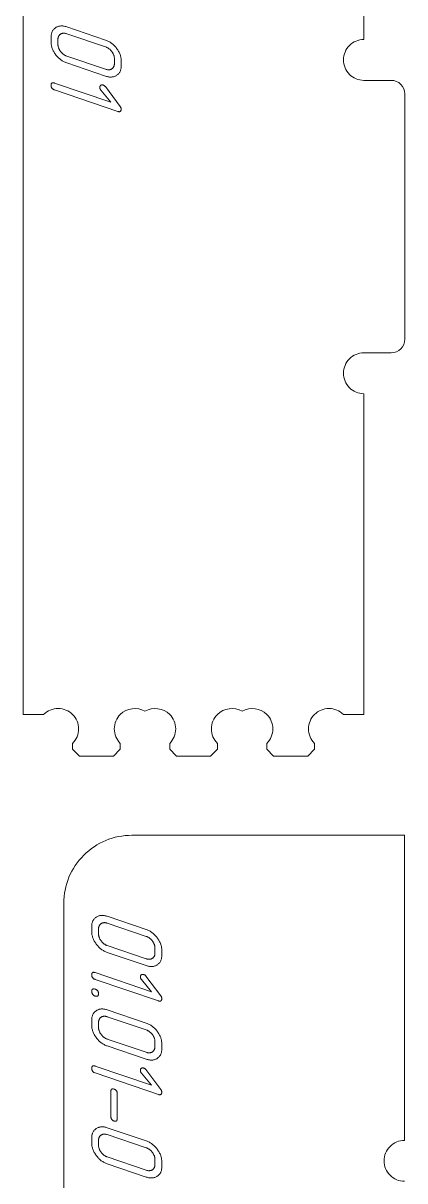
# Model space of a CAD drawing. Header units: millimetres. Extents: x 10 to 1464, y -737 to -10.
# Drawn here: x 1345.2 to 1401.2, y -553.7 to -383.8 of the extents above; entities that cross this region are included whole.
import ezdxf

# ---------------------------------------------------------------- set-up
doc = ezdxf.new("R2010")
doc.units = ezdxf.units.MM
doc.layers.add('Cut', color=7, linetype='Continuous', lineweight=0)
doc.layers.add('Mark', color=7, linetype='Continuous', lineweight=0)

msp = doc.modelspace()

# ---------------------------------------------------------------- linework, layer by layer
at = {"layer": 'Cut'}
for points in [[(1345.175558, -351.366386), (1345.175558, -485.266118), (1348.182903, -485.266118, -0.4142135624), (1352.425544, -485.266118, -0.4142135624), (1352.425544, -489.508759), (1352.425544, -490.366108), (1353.425542, -491.366106), (1358.425532, -491.366106), (1359.42553, -490.366108), (1359.42553, -489.508759, -0.1989123674), (1358.54685, -487.387438, -0.1989123674), (1359.42553, -485.266118, -0.3398485373), (1363.050522, -484.791486, -0.3398485373), (1366.675515, -485.266118, -0.4142135624), (1366.675515, -489.508759), (1366.675515, -490.366108), (1367.675513, -491.366106), (1372.675503, -491.366106), (1373.675501, -490.366108), (1373.675501, -489.508759, -0.1989123674), (1372.796821, -487.387438, -0.1989123674), (1373.675501, -485.266118, -0.339848591), (1377.300494, -484.791486, -0.339848591), (1380.925487, -485.266118, -0.4142135624), (1380.925487, -489.508759), (1380.925487, -490.366108), (1381.925485, -491.366106), (1386.925475, -491.366106), (1387.925473, -490.366108), (1387.925473, -489.508759, -0.1989123674), (1387.046793, -487.387438, -0.1989123674), (1387.925473, -485.266118, -0.4142135624), (1392.168114, -485.266118), (1395.175458, -485.266118), (1395.175458, -438.166225, -0.4142135624), (1392.175458, -435.166225, -0.4142135624), (1395.175458, -432.166225), (1399.17545, -432.166225, 0.4142135624), (1401.175446, -430.166229), (1401.175446, -394.166301, 0.4142135624), (1399.17545, -392.166305), (1395.175458, -392.166305, -0.4142135624), (1392.175458, -389.166305, -0.4142135624), (1395.175458, -386.166305), (1395.175458, -341.366406)], [(1401.132855, -553.799942, -0.4142135624), (1398.132855, -550.799942, -0.4142135624), (1401.132855, -547.799942), (1401.132855, -503.000044), (1361.132935, -503.000044, 0.4142135624), (1351.132955, -513.000024), (1351.132955, -646.899756)]]:
    msp.add_lwpolyline(points, format="xyb", dxfattribs=at)
at = {"layer": 'Mark'}
for points in [[(1359.561244, -390.025545), (1359.561244, -389.311261), (1359.558627, -389.193203), (1359.550777, -389.075524), (1359.537694, -388.958223), (1359.519377, -388.841302), (1359.495828, -388.724759), (1359.467044, -388.608595), (1359.433028, -388.49281), (1359.393778, -388.377404), (1359.349295, -388.262377), (1359.299578, -388.147728), (1359.244628, -388.033459), (1359.184445, -387.919568), (1359.119029, -387.806056), (1359.048379, -387.692923), (1358.972496, -387.580169), (1358.891379, -387.467794), (1358.806568, -387.357857), (1358.719599, -387.252421), (1358.630473, -387.151484), (1358.53919, -387.055047), (1358.445749, -386.963109), (1358.350152, -386.875671), (1358.252397, -386.792732), (1358.152486, -386.714293), (1358.050417, -386.640354), (1357.946191, -386.570914), (1357.839808, -386.505974), (1357.731267, -386.445533), (1357.62057, -386.389592), (1357.507715, -386.338151), (1357.392703, -386.291209), (1357.275534, -386.248767), (1351.56126, -384.306807), (1351.443825, -384.269514), (1351.328574, -384.238187), (1351.215505, -384.212826), (1351.10462, -384.193431), (1350.995919, -384.180003), (1350.8894, -384.172541), (1350.785065, -384.171045), (1350.682914, -384.175515), (1350.582945, -384.185951), (1350.48516, -384.202354), (1350.389558, -384.224723), (1350.29614, -384.253057), (1350.204905, -384.287358), (1350.115853, -384.327626), (1350.028984, -384.373859), (1349.944299, -384.426059), (1349.863318, -384.483221), (1349.787561, -384.544342), (1349.717029, -384.609422), (1349.651721, -384.678461), (1349.591639, -384.751459), (1349.53678, -384.828416), (1349.487147, -384.909332), (1349.442737, -384.994208), (1349.403553, -385.083042), (1349.369593, -385.175835), (1349.340858, -385.272587), (1349.317347, -385.373298), (1349.299061, -385.477968), (1349.285999, -385.586597), (1349.278163, -385.699185), (1349.27555, -385.815732), (1349.27555, -386.530016), (1349.278157, -386.649522), (1349.285976, -386.768558), (1349.299008, -386.887124), (1349.317253, -387.005221), (1349.340711, -387.122849), (1349.369381, -387.240006), (1349.403265, -387.356695), (1349.442361, -387.472914), (1349.48667, -387.588663), (1349.536192, -387.703942), (1349.590926, -387.818753), (1349.650874, -387.933093), (1349.716034, -388.046964), (1349.786407, -388.160366), (1349.861993, -388.273298), (1349.942792, -388.38576), (1350.027307, -388.495744), (1350.11404, -388.601238), (1350.202992, -388.702243), (1350.294162, -388.798758), (1350.387551, -388.890785), (1350.483159, -388.978323), (1350.580985, -389.061371), (1350.68103, -389.13993), (1350.783294, -389.214), (1350.887776, -389.283581), (1350.994477, -389.348673), (1351.103396, -389.409276), (1351.214534, -389.46539), (1351.327891, -389.517014), (1351.443466, -389.56415), (1351.56126, -389.606796), (1357.275534, -391.548756), (1357.393062, -391.586076), (1357.508398, -391.617399), (1357.621541, -391.642725), (1357.732491, -391.662055), (1357.841249, -391.675387), (1357.947815, -391.682724), (1358.052188, -391.684063), (1358.154369, -391.679406), (1358.254357, -391.668752), (1358.352153, -391.652101), (1358.447756, -391.629454), (1358.541167, -391.60081), (1358.632386, -391.56617), (1358.721412, -391.525532), (1358.808245, -391.478898), (1358.892886, -391.426268), (1358.97382, -391.368644), (1359.049532, -391.307031), (1359.120023, -391.241428), (1359.185293, -391.171835), (1359.24534, -391.098254), (1359.300167, -391.020682), (1359.349771, -390.939121), (1359.394154, -390.853571), (1359.433316, -390.764031), (1359.467256, -390.670501), (1359.495975, -390.572983), (1359.519472, -390.471474), (1359.537747, -390.365976), (1359.550801, -390.256489), (1359.558633, -390.143012)], [(1358.561246, -389.685702), (1358.561246, -388.971418), (1358.559765, -388.906414), (1358.555323, -388.841507), (1358.547919, -388.776699), (1358.537554, -388.711988), (1358.524227, -388.647374), (1358.507939, -388.582858), (1358.488689, -388.51844), (1358.466478, -388.45412), (1358.441305, -388.389897), (1358.413171, -388.325772), (1358.382075, -388.261744), (1358.348017, -388.197814), (1358.310999, -388.133982), (1358.271018, -388.070248), (1358.228076, -388.006611), (1358.182173, -387.943072), (1358.134209, -387.880865), (1358.085084, -387.821227), (1358.0348, -387.764156), (1357.983356, -387.709653), (1357.930751, -387.657718), (1357.876986, -387.60835), (1357.822061, -387.561551), (1357.765977, -387.517319), (1357.708732, -387.475655), (1357.650326, -387.436559), (1357.590761, -387.400031), (1357.530036, -387.366071), (1357.468151, -387.334678), (1357.405105, -387.305854), (1357.3409, -387.279597), (1357.275534, -387.255908), (1351.56126, -385.313947), (1351.495628, -385.293122), (1351.431183, -385.275653), (1351.367924, -385.261539), (1351.305851, -385.250781), (1351.244964, -385.243379), (1351.185264, -385.239332), (1351.12675, -385.238641), (1351.069422, -385.241305), (1351.013281, -385.247325), (1350.958325, -385.256701), (1350.904556, -385.269432), (1350.851974, -385.285519), (1350.800577, -385.304962), (1350.750367, -385.32776), (1350.701343, -385.353913), (1350.653505, -385.383423), (1350.607737, -385.415677), (1350.564921, -385.450065), (1350.525059, -385.486587), (1350.488149, -385.525244), (1350.454192, -385.566034), (1350.423188, -385.608958), (1350.395136, -385.654017), (1350.370037, -385.701209), (1350.347892, -385.750536), (1350.328698, -385.801997), (1350.312458, -385.855591), (1350.299171, -385.91132), (1350.288836, -385.969183), (1350.281454, -386.029179), (1350.277025, -386.09131), (1350.275548, -386.155575), (1350.275548, -386.869859), (1350.27702, -386.936377), (1350.281435, -387.0027), (1350.288793, -387.068829), (1350.299094, -387.134762), (1350.312338, -387.2005), (1350.328526, -387.266044), (1350.347657, -387.331392), (1350.369731, -387.396546), (1350.394748, -387.461505), (1350.422708, -387.526269), (1350.453612, -387.590838), (1350.487458, -387.655213), (1350.524248, -387.719392), (1350.563982, -387.783377), (1350.606658, -387.847167), (1350.652277, -387.910761), (1350.699976, -387.972981), (1350.74889, -388.032646), (1350.799018, -388.089755), (1350.850362, -388.144309), (1350.902921, -388.196308), (1350.956695, -388.245752), (1351.011684, -388.292641), (1351.067888, -388.336974), (1351.125306, -388.378753), (1351.18394, -388.417976), (1351.243789, -388.454644), (1351.304853, -388.488756), (1351.367133, -388.520314), (1351.430627, -388.549316), (1351.495336, -388.575763), (1351.56126, -388.599655), (1357.275534, -390.541616), (1357.341193, -390.562442), (1357.405662, -390.579886), (1357.468942, -390.59395), (1357.531034, -390.604632), (1357.591937, -390.611932), (1357.65165, -390.615852), (1357.710175, -390.61639), (1357.767512, -390.613546), (1357.823659, -390.607322), (1357.878617, -390.597715), (1357.932387, -390.584728), (1357.984967, -390.568359), (1358.036359, -390.548609), (1358.086562, -390.525478), (1358.135576, -390.498965), (1358.183401, -390.469071), (1358.229155, -390.4364), (1358.271958, -390.401558), (1358.311809, -390.364543), (1358.348708, -390.325356), (1358.382655, -390.283998), (1358.41365, -390.240467), (1358.441693, -390.194764), (1358.466785, -390.14689), (1358.488924, -390.096843), (1358.508112, -390.044625), (1358.524347, -389.990234), (1358.537631, -389.933672), (1358.547962, -389.874937), (1358.555342, -389.814031), (1358.55977, -389.750952)], [(1359.061245, -396.727094), (1359.120927, -396.745358), (1359.176758, -396.758295), (1359.228739, -396.765907), (1359.27687, -396.768193), (1359.32115, -396.765154), (1359.361579, -396.756788), (1359.398158, -396.743097), (1359.430887, -396.72408), (1359.459765, -396.699738), (1359.484793, -396.67007), (1359.505971, -396.635076), (1359.523298, -396.594756), (1359.536774, -396.549111), (1359.5464, -396.498139), (1359.552176, -396.441843), (1359.554101, -396.38022), (1359.551876, -396.329632), (1359.545201, -396.279432), (1359.534075, -396.229618), (1359.518499, -396.180192), (1359.498472, -396.131153), (1359.473995, -396.082501), (1359.445068, -396.034237), (1359.411691, -395.986359), (1357.235691, -393.085249), (1357.20604, -393.046694), (1357.173783, -393.011051), (1357.138922, -392.978321), (1357.101455, -392.948502), (1357.061383, -392.921596), (1357.018706, -392.897603), (1356.973423, -392.876521), (1356.925535, -392.858352), (1356.875047, -392.84356), (1356.82626, -392.83406), (1356.779176, -392.829853), (1356.733794, -392.830938), (1356.690114, -392.837317), (1356.648136, -392.848987), (1356.60786, -392.865951), (1356.569286, -392.888207), (1356.53392, -392.914761), (1356.50327, -392.944621), (1356.477336, -392.977784), (1356.456116, -393.014253), (1356.439612, -393.054026), (1356.427824, -393.097104), (1356.420751, -393.143486), (1356.418393, -393.193173), (1356.420695, -393.243368), (1356.427601, -393.293451), (1356.43911, -393.343423), (1356.455223, -393.393284), (1356.47594, -393.443033), (1356.501261, -393.49267), (1356.531186, -393.542195), (1356.565714, -393.591609), (1358.054104, -395.377655), (1349.775549, -392.564268), (1349.715003, -392.545638), (1349.658362, -392.532242), (1349.605628, -392.52408), (1349.5568, -392.521153), (1349.511878, -392.523459), (1349.470862, -392.531), (1349.433753, -392.543775), (1349.40055, -392.561784), (1349.371253, -392.585028), (1349.345863, -392.613506), (1349.324378, -392.647217), (1349.3068, -392.686163), (1349.293128, -392.730344), (1349.283363, -392.779758), (1349.277503, -392.834407), (1349.27555, -392.894289), (1349.277503, -392.956365), (1349.283363, -393.015807), (1349.293128, -393.072614), (1349.3068, -393.126788), (1349.324378, -393.178327), (1349.345863, -393.227232), (1349.371253, -393.273503), (1349.40055, -393.31714), (1349.433753, -393.358143), (1349.470862, -393.396512), (1349.511878, -393.432247), (1349.5568, -393.465347), (1349.605628, -393.495814), (1349.658362, -393.523646), (1349.715003, -393.548844), (1349.775549, -393.571409)], [(1355.232947, -516.406575), (1355.232947, -517.120859), (1355.235553, -517.240364), (1355.243373, -517.3594), (1355.256405, -517.477967), (1355.27465, -517.596064), (1355.298107, -517.713691), (1355.326778, -517.830849), (1355.360661, -517.947537), (1355.399758, -518.063756), (1355.444067, -518.179505), (1355.493588, -518.294785), (1355.548323, -518.409595), (1355.608271, -518.523936), (1355.673431, -518.637807), (1355.743804, -518.751208), (1355.81939, -518.864141), (1355.900189, -518.976603), (1355.984704, -519.086586), (1356.071437, -519.19208), (1356.160389, -519.293085), (1356.251559, -519.389601), (1356.344948, -519.481628), (1356.440556, -519.569165), (1356.538382, -519.652214), (1356.638427, -519.730773), (1356.740691, -519.804843), (1356.845173, -519.874424), (1356.951873, -519.939516), (1357.060793, -520.000119), (1357.171931, -520.056232), (1357.285288, -520.107857), (1357.400863, -520.154992), (1357.518657, -520.197639), (1363.232931, -522.139599), (1363.350459, -522.176918), (1363.465795, -522.208241), (1363.578938, -522.233568), (1363.689888, -522.252897), (1363.798646, -522.26623), (1363.905212, -522.273566), (1364.009585, -522.274906), (1364.111766, -522.270248), (1364.211754, -522.259594), (1364.30955, -522.242944), (1364.405153, -522.220297), (1364.498564, -522.191653), (1364.589782, -522.157012), (1364.678808, -522.116375), (1364.765642, -522.069741), (1364.850283, -522.01711), (1364.931217, -521.959487), (1365.006929, -521.897873), (1365.07742, -521.83227), (1365.142689, -521.762678), (1365.202737, -521.689096), (1365.257563, -521.611525), (1365.307168, -521.529964), (1365.351551, -521.444413), (1365.390713, -521.354873), (1365.424653, -521.261344), (1365.453371, -521.163825), (1365.476868, -521.062317), (1365.495144, -520.956819), (1365.508198, -520.847331), (1365.51603, -520.733854), (1365.518641, -520.616388), (1365.518641, -519.902103), (1365.516024, -519.784045), (1365.508174, -519.666366), (1365.495091, -519.549066), (1365.476774, -519.432144), (1365.453224, -519.315601), (1365.424441, -519.199438), (1365.390424, -519.083653), (1365.351175, -518.968246), (1365.306691, -518.853219), (1365.256975, -518.738571), (1365.202025, -518.624301), (1365.141842, -518.51041), (1365.076425, -518.396899), (1365.005776, -518.283766), (1364.929892, -518.171011), (1364.848776, -518.058636), (1364.763964, -517.9487), (1364.676996, -517.843264), (1364.58787, -517.742327), (1364.496586, -517.645889), (1364.403146, -517.553952), (1364.307549, -517.466513), (1364.209794, -517.383575), (1364.109882, -517.305136), (1364.007814, -517.231197), (1363.903588, -517.161757), (1363.797204, -517.096817), (1363.688664, -517.036376), (1363.577966, -516.980435), (1363.465112, -516.928994), (1363.3501, -516.882052), (1363.232931, -516.83961), (1357.518657, -514.897649), (1357.401222, -514.860356), (1357.28597, -514.829029), (1357.172902, -514.803668), (1357.062017, -514.784274), (1356.953315, -514.770846), (1356.846797, -514.763383), (1356.742462, -514.761887), (1356.64031, -514.766358), (1356.540342, -514.776794), (1356.442557, -514.793196), (1356.346955, -514.815565), (1356.253537, -514.8439), (1356.162301, -514.878201), (1356.07325, -514.918468), (1355.986381, -514.964702), (1355.901696, -515.016901), (1355.820714, -515.074063), (1355.744958, -515.135184), (1355.674426, -515.200265), (1355.609118, -515.269304), (1355.549035, -515.342302), (1355.494177, -515.419259), (1355.444543, -515.500175), (1355.400134, -515.58505), (1355.36095, -515.673884), (1355.32699, -515.766677), (1355.298255, -515.863429), (1355.274744, -515.96414), (1355.256458, -516.068811), (1355.243396, -516.17744), (1355.235559, -516.290028)], [(1364.518643, -520.276545), (1364.518643, -519.56226), (1364.517162, -519.497256), (1364.51272, -519.43235), (1364.505316, -519.367541), (1364.494951, -519.30283), (1364.481624, -519.238217), (1364.465336, -519.173701), (1364.446086, -519.109283), (1364.423875, -519.044962), (1364.398702, -518.980739), (1364.370567, -518.916614), (1364.339472, -518.852587), (1364.305414, -518.788657), (1364.268395, -518.724825), (1364.228415, -518.66109), (1364.185473, -518.597453), (1364.13957, -518.533914), (1364.091606, -518.471708), (1364.042481, -518.412069), (1363.992197, -518.354998), (1363.940752, -518.300495), (1363.888148, -518.24856), (1363.834383, -518.199193), (1363.779458, -518.152393), (1363.723373, -518.108162), (1363.666128, -518.066498), (1363.607723, -518.027402), (1363.548158, -517.990874), (1363.487433, -517.956913), (1363.425548, -517.925521), (1363.362502, -517.896696), (1363.298297, -517.870439), (1363.232931, -517.84675), (1357.518657, -515.90479), (1357.453025, -515.883965), (1357.38858, -515.866496), (1357.325321, -515.852382), (1357.263248, -515.841624), (1357.202361, -515.834221), (1357.142661, -515.830175), (1357.084147, -515.829483), (1357.026819, -515.832148), (1356.970677, -515.838168), (1356.915722, -515.847543), (1356.861953, -515.860275), (1356.80937, -515.876362), (1356.757974, -515.895804), (1356.707764, -515.918602), (1356.65874, -515.944756), (1356.610902, -515.974265), (1356.565134, -516.006519), (1356.522318, -516.040908), (1356.482456, -516.07743), (1356.445546, -516.116086), (1356.411589, -516.156877), (1356.380584, -516.199801), (1356.352533, -516.244859), (1356.327434, -516.292052), (1356.305288, -516.341378), (1356.286095, -516.392839), (1356.269855, -516.446434), (1356.256567, -516.502162), (1356.246233, -516.560025), (1356.238851, -516.620022), (1356.234421, -516.682153), (1356.232945, -516.746418), (1356.232945, -517.460702), (1356.234417, -517.52722), (1356.238831, -517.593543), (1356.246189, -517.659671), (1356.256491, -517.725604), (1356.269735, -517.791343), (1356.285923, -517.856886), (1356.305053, -517.922235), (1356.327127, -517.987389), (1356.352145, -518.052348), (1356.380105, -518.117112), (1356.411008, -518.181681), (1356.444855, -518.246055), (1356.481645, -518.310235), (1356.521378, -518.374219), (1356.564055, -518.438009), (1356.609674, -518.501604), (1356.657373, -518.563824), (1356.706287, -518.623488), (1356.756415, -518.680598), (1356.807759, -518.735152), (1356.860318, -518.787151), (1356.914092, -518.836595), (1356.96908, -518.883483), (1357.025284, -518.927817), (1357.082703, -518.969595), (1357.141337, -519.008818), (1357.201186, -519.045486), (1357.26225, -519.079599), (1357.324529, -519.111156), (1357.388023, -519.140159), (1357.452733, -519.166606), (1357.518657, -519.190498), (1363.232931, -521.132458), (1363.298589, -521.153284), (1363.363059, -521.170729), (1363.426339, -521.184792), (1363.488431, -521.195474), (1363.549333, -521.202775), (1363.609047, -521.206694), (1363.667572, -521.207232), (1363.724908, -521.204389), (1363.781056, -521.198164), (1363.836014, -521.188558), (1363.889783, -521.175571), (1363.942364, -521.159202), (1363.993756, -521.139452), (1364.043959, -521.11632), (1364.092972, -521.089808), (1364.140798, -521.059914), (1364.186552, -521.027243), (1364.229355, -520.9924), (1364.269206, -520.955385), (1364.306105, -520.916199), (1364.340052, -520.87484), (1364.371047, -520.831309), (1364.39909, -520.785607), (1364.424181, -520.737732), (1364.446321, -520.687686), (1364.465508, -520.635467), (1364.481744, -520.581077), (1364.495027, -520.524514), (1364.505359, -520.46578), (1364.512739, -520.404873), (1364.517167, -520.341795)], [(1365.018642, -527.317937), (1365.078324, -527.3362), (1365.134155, -527.349138), (1365.186136, -527.35675), (1365.234266, -527.359036), (1365.278546, -527.355996), (1365.318976, -527.347631), (1365.355555, -527.33394), (1365.388284, -527.314923), (1365.417162, -527.29058), (1365.44219, -527.260912), (1365.463367, -527.225918), (1365.480694, -527.185599), (1365.494171, -527.139953), (1365.503797, -527.088982), (1365.509573, -527.032685), (1365.511498, -526.971062), (1365.509273, -526.920475), (1365.502597, -526.870274), (1365.491471, -526.820461), (1365.475895, -526.771035), (1365.455869, -526.721996), (1365.431392, -526.673344), (1365.402465, -526.625079), (1365.369088, -526.577202), (1363.193087, -523.676091), (1363.163436, -523.637536), (1363.13118, -523.601894), (1363.096319, -523.569163), (1363.058852, -523.539345), (1363.01878, -523.512439), (1362.976102, -523.488445), (1362.93082, -523.467364), (1362.882932, -523.449195), (1362.832443, -523.434402), (1362.783657, -523.424903), (1362.736573, -523.420695), (1362.691191, -523.421781), (1362.647511, -523.428159), (1362.605532, -523.43983), (1362.565256, -523.456793), (1362.526682, -523.479049), (1362.491317, -523.505604), (1362.460667, -523.535463), (1362.434732, -523.568627), (1362.413513, -523.605095), (1362.397009, -523.644868), (1362.385221, -523.687946), (1362.378148, -523.734328), (1362.37579, -523.784015), (1362.378092, -523.83421), (1362.384997, -523.884294), (1362.396507, -523.934266), (1362.41262, -523.984126), (1362.433337, -524.033875), (1362.458658, -524.083512), (1362.488583, -524.133038), (1362.523111, -524.182452), (1364.011501, -525.968498), (1355.732946, -523.15511), (1355.672399, -523.13648), (1355.615759, -523.123084), (1355.563025, -523.114923), (1355.514197, -523.111995), (1355.469275, -523.114302), (1355.428259, -523.121843), (1355.39115, -523.134618), (1355.357947, -523.152627), (1355.32865, -523.17587), (1355.303259, -523.204348), (1355.281775, -523.23806), (1355.264197, -523.277006), (1355.250525, -523.321186), (1355.24076, -523.370601), (1355.2349, -523.425249), (1355.232947, -523.485132), (1355.2349, -523.547208), (1355.24076, -523.606649), (1355.250525, -523.663457), (1355.264197, -523.71763), (1355.281775, -523.769169), (1355.303259, -523.818075), (1355.32865, -523.864346), (1355.357947, -523.907983), (1355.39115, -523.948986), (1355.428259, -523.987354), (1355.469275, -524.023089), (1355.514197, -524.05619), (1355.563025, -524.086656), (1355.615759, -524.114489), (1355.672399, -524.139687), (1355.732946, -524.162251)], [(1356.232945, -526.260684), (1356.230992, -526.199474), (1356.225133, -526.140843), (1356.215367, -526.084791), (1356.201695, -526.031318), (1356.184117, -525.980425), (1356.162633, -525.93211), (1356.137242, -525.886375), (1356.107945, -525.843219), (1356.074742, -525.802642), (1356.037633, -525.764644), (1355.996617, -525.729225), (1355.951696, -525.696386), (1355.902868, -525.666126), (1355.850133, -525.638444), (1355.793493, -525.613343), (1355.732946, -525.59082), (1355.672399, -525.57219), (1355.615759, -525.558794), (1355.563025, -525.550632), (1355.514197, -525.547705), (1355.469275, -525.550011), (1355.428259, -525.557552), (1355.39115, -525.570327), (1355.357947, -525.588336), (1355.32865, -525.61158), (1355.303259, -525.640058), (1355.281775, -525.673769), (1355.264197, -525.712715), (1355.250525, -525.756896), (1355.24076, -525.80631), (1355.2349, -525.860959), (1355.232947, -525.920841), (1355.2349, -525.982917), (1355.24076, -526.042359), (1355.250525, -526.099166), (1355.264197, -526.15334), (1355.281775, -526.204879), (1355.303259, -526.253784), (1355.32865, -526.300055), (1355.357947, -526.343692), (1355.39115, -526.384695), (1355.428259, -526.423064), (1355.469275, -526.458799), (1355.514197, -526.491899), (1355.563025, -526.522366), (1355.615759, -526.550198), (1355.672399, -526.575396), (1355.732946, -526.597961), (1355.793493, -526.616549), (1355.850133, -526.629849), (1355.902868, -526.637859), (1355.951696, -526.64058), (1355.996617, -526.638013), (1356.037633, -526.630156), (1356.074742, -526.617009), (1356.107945, -526.598574), (1356.137242, -526.57485), (1356.162633, -526.545837), (1356.184117, -526.511534), (1356.201695, -526.471942), (1356.215367, -526.427062), (1356.225133, -526.376892), (1356.230992, -526.321433)], [(1355.232947, -530.142262), (1355.232947, -530.856546), (1355.235553, -530.976051), (1355.243373, -531.095087), (1355.256405, -531.213654), (1355.27465, -531.331751), (1355.298107, -531.449378), (1355.326778, -531.566536), (1355.360661, -531.683224), (1355.399758, -531.799443), (1355.444067, -531.915192), (1355.493588, -532.030472), (1355.548323, -532.145282), (1355.608271, -532.259623), (1355.673431, -532.373494), (1355.743804, -532.486895), (1355.81939, -532.599827), (1355.900189, -532.71229), (1355.984704, -532.822273), (1356.071437, -532.927767), (1356.160389, -533.028772), (1356.251559, -533.125288), (1356.344948, -533.217314), (1356.440556, -533.304852), (1356.538382, -533.3879), (1356.638427, -533.46646), (1356.740691, -533.54053), (1356.845173, -533.610111), (1356.951873, -533.675203), (1357.060793, -533.735806), (1357.171931, -533.791919), (1357.285288, -533.843544), (1357.400863, -533.890679), (1357.518657, -533.933325), (1363.232931, -535.875286), (1363.350459, -535.912605), (1363.465795, -535.943928), (1363.578938, -535.969254), (1363.689888, -535.988584), (1363.798646, -536.001917), (1363.905212, -536.009253), (1364.009585, -536.010592), (1364.111766, -536.005935), (1364.211754, -535.995281), (1364.30955, -535.978631), (1364.405153, -535.955984), (1364.498564, -535.92734), (1364.589782, -535.892699), (1364.678808, -535.852062), (1364.765642, -535.805428), (1364.850283, -535.752797), (1364.931217, -535.695173), (1365.006929, -535.63356), (1365.07742, -535.567957), (1365.142689, -535.498365), (1365.202737, -535.424783), (1365.257563, -535.347212), (1365.307168, -535.265651), (1365.351551, -535.1801), (1365.390713, -535.09056), (1365.424653, -534.997031), (1365.453371, -534.899512), (1365.476868, -534.798003), (1365.495144, -534.692505), (1365.508198, -534.583018), (1365.51603, -534.469541), (1365.518641, -534.352075), (1365.518641, -533.63779), (1365.516024, -533.519732), (1365.508174, -533.402053), (1365.495091, -533.284752), (1365.476774, -533.167831), (1365.453224, -533.051288), (1365.424441, -532.935124), (1365.390424, -532.819339), (1365.351175, -532.703933), (1365.306691, -532.588906), (1365.256975, -532.474258), (1365.202025, -532.359988), (1365.141842, -532.246097), (1365.076425, -532.132585), (1365.005776, -532.019452), (1364.929892, -531.906698), (1364.848776, -531.794323), (1364.763964, -531.684387), (1364.676996, -531.57895), (1364.58787, -531.478013), (1364.496586, -531.381576), (1364.403146, -531.289638), (1364.307549, -531.2022), (1364.209794, -531.119262), (1364.109882, -531.040823), (1364.007814, -530.966883), (1363.903588, -530.897444), (1363.797204, -530.832503), (1363.688664, -530.772063), (1363.577966, -530.716122), (1363.465112, -530.66468), (1363.3501, -530.617739), (1363.232931, -530.575296), (1357.518657, -528.633336), (1357.401222, -528.596043), (1357.28597, -528.564716), (1357.172902, -528.539355), (1357.062017, -528.519961), (1356.953315, -528.506532), (1356.846797, -528.49907), (1356.742462, -528.497574), (1356.64031, -528.502044), (1356.540342, -528.512481), (1356.442557, -528.528883), (1356.346955, -528.551252), (1356.253537, -528.579587), (1356.162301, -528.613888), (1356.07325, -528.654155), (1355.986381, -528.700388), (1355.901696, -528.752588), (1355.820714, -528.80975), (1355.744958, -528.870871), (1355.674426, -528.935951), (1355.609118, -529.00499), (1355.549035, -529.077989), (1355.494177, -529.154946), (1355.444543, -529.235862), (1355.400134, -529.320737), (1355.36095, -529.409571), (1355.32699, -529.502364), (1355.298255, -529.599116), (1355.274744, -529.699827), (1355.256458, -529.804497), (1355.243396, -529.913126), (1355.235559, -530.025714)], [(1356.232945, -530.482105), (1356.232945, -531.196389), (1356.234417, -531.262907), (1356.238831, -531.32923), (1356.246189, -531.395358), (1356.256491, -531.461291), (1356.269735, -531.52703), (1356.285923, -531.592573), (1356.305053, -531.657922), (1356.327127, -531.723076), (1356.352145, -531.788035), (1356.380105, -531.852799), (1356.411008, -531.917368), (1356.444855, -531.981742), (1356.481645, -532.045922), (1356.521378, -532.109906), (1356.564055, -532.173696), (1356.609674, -532.237291), (1356.657373, -532.299511), (1356.706287, -532.359175), (1356.756415, -532.416285), (1356.807759, -532.470839), (1356.860318, -532.522838), (1356.914092, -532.572282), (1356.96908, -532.61917), (1357.025284, -532.663504), (1357.082703, -532.705282), (1357.141337, -532.744505), (1357.201186, -532.781173), (1357.26225, -532.815286), (1357.324529, -532.846843), (1357.388023, -532.875845), (1357.452733, -532.902293), (1357.518657, -532.926185), (1363.232931, -534.868145), (1363.298589, -534.888971), (1363.363059, -534.906416), (1363.426339, -534.920479), (1363.488431, -534.931161), (1363.549333, -534.938462), (1363.609047, -534.942381), (1363.667572, -534.942919), (1363.724908, -534.940076), (1363.781056, -534.933851), (1363.836014, -534.924245), (1363.889783, -534.911257), (1363.942364, -534.894889), (1363.993756, -534.875139), (1364.043959, -534.852007), (1364.092972, -534.825495), (1364.140798, -534.7956), (1364.186552, -534.76293), (1364.229355, -534.728087), (1364.269206, -534.691072), (1364.306105, -534.651886), (1364.340052, -534.610527), (1364.371047, -534.566996), (1364.39909, -534.521294), (1364.424181, -534.473419), (1364.446321, -534.423373), (1364.465508, -534.371154), (1364.481744, -534.316764), (1364.495027, -534.260201), (1364.505359, -534.201467), (1364.512739, -534.14056), (1364.517167, -534.077482), (1364.518643, -534.012231), (1364.518643, -533.297947), (1364.517162, -533.232943), (1364.51272, -533.168037), (1364.505316, -533.103228), (1364.494951, -533.038517), (1364.481624, -532.973903), (1364.465336, -532.909388), (1364.446086, -532.84497), (1364.423875, -532.780649), (1364.398702, -532.716426), (1364.370567, -532.652301), (1364.339472, -532.588274), (1364.305414, -532.524344), (1364.268395, -532.460512), (1364.228415, -532.396777), (1364.185473, -532.33314), (1364.13957, -532.269601), (1364.091606, -532.207395), (1364.042481, -532.147756), (1363.992197, -532.090685), (1363.940752, -532.036182), (1363.888148, -531.984247), (1363.834383, -531.93488), (1363.779458, -531.88808), (1363.723373, -531.843849), (1363.666128, -531.802185), (1363.607723, -531.763089), (1363.548158, -531.726561), (1363.487433, -531.6926), (1363.425548, -531.661208), (1363.362502, -531.632383), (1363.298297, -531.606126), (1363.232931, -531.582437), (1357.518657, -529.640477), (1357.453025, -529.619652), (1357.38858, -529.602183), (1357.325321, -529.588069), (1357.263248, -529.577311), (1357.202361, -529.569908), (1357.142661, -529.565861), (1357.084147, -529.56517), (1357.026819, -529.567835), (1356.970677, -529.573855), (1356.915722, -529.58323), (1356.861953, -529.595962), (1356.80937, -529.612048), (1356.757974, -529.631491), (1356.707764, -529.654289), (1356.65874, -529.680443), (1356.610902, -529.709952), (1356.565134, -529.742206), (1356.522318, -529.776594), (1356.482456, -529.813117), (1356.445546, -529.851773), (1356.411589, -529.892563), (1356.380584, -529.935488), (1356.352533, -529.980546), (1356.327434, -530.027739), (1356.305288, -530.077065), (1356.286095, -530.128526), (1356.269855, -530.182121), (1356.256567, -530.237849), (1356.246233, -530.295712), (1356.238851, -530.355709), (1356.234421, -530.41784)], [(1365.018642, -541.053624), (1365.078324, -541.071887), (1365.134155, -541.084825), (1365.186136, -541.092436), (1365.234266, -541.094723), (1365.278546, -541.091683), (1365.318976, -541.083318), (1365.355555, -541.069627), (1365.388284, -541.05061), (1365.417162, -541.026267), (1365.44219, -540.996599), (1365.463367, -540.961605), (1365.480694, -540.921285), (1365.494171, -540.87564), (1365.503797, -540.824669), (1365.509573, -540.768372), (1365.511498, -540.706749), (1365.509273, -540.656162), (1365.502597, -540.605961), (1365.491471, -540.556148), (1365.475895, -540.506722), (1365.455869, -540.457683), (1365.431392, -540.409031), (1365.402465, -540.360766), (1365.369088, -540.312888), (1363.193087, -537.411778), (1363.163436, -537.373223), (1363.13118, -537.33758), (1363.096319, -537.30485), (1363.058852, -537.275032), (1363.01878, -537.248126), (1362.976102, -537.224132), (1362.93082, -537.203051), (1362.882932, -537.184881), (1362.832443, -537.170089), (1362.783657, -537.160589), (1362.736573, -537.156382), (1362.691191, -537.157468), (1362.647511, -537.163846), (1362.605532, -537.175517), (1362.565256, -537.19248), (1362.526682, -537.214736), (1362.491317, -537.241291), (1362.460667, -537.27115), (1362.434732, -537.304314), (1362.413513, -537.340782), (1362.397009, -537.380555), (1362.385221, -537.423633), (1362.378148, -537.470015), (1362.37579, -537.519702), (1362.378092, -537.569897), (1362.384997, -537.619981), (1362.396507, -537.669953), (1362.41262, -537.719813), (1362.433337, -537.769562), (1362.458658, -537.819199), (1362.488583, -537.868725), (1362.523111, -537.918139), (1364.011501, -539.704184), (1355.732946, -536.890797), (1355.672399, -536.872167), (1355.615759, -536.858771), (1355.563025, -536.850609), (1355.514197, -536.847682), (1355.469275, -536.849989), (1355.428259, -536.85753), (1355.39115, -536.870305), (1355.357947, -536.888314), (1355.32865, -536.911557), (1355.303259, -536.940035), (1355.281775, -536.973747), (1355.264197, -537.012693), (1355.250525, -537.056873), (1355.24076, -537.106287), (1355.2349, -537.160936), (1355.232947, -537.220819), (1355.2349, -537.282894), (1355.24076, -537.342336), (1355.250525, -537.399144), (1355.264197, -537.453317), (1355.281775, -537.504856), (1355.303259, -537.553761), (1355.32865, -537.600032), (1355.357947, -537.643669), (1355.39115, -537.684672), (1355.428259, -537.723041), (1355.469275, -537.758776), (1355.514197, -537.791877), (1355.563025, -537.822343), (1355.615759, -537.850175), (1355.672399, -537.875374), (1355.732946, -537.897938)], [(1358.968654, -540.8832), (1358.966868, -540.827236), (1358.961511, -540.77363), (1358.952582, -540.722381), (1358.940083, -540.67349), (1358.924011, -540.626957), (1358.904368, -540.582782), (1358.881154, -540.540964), (1358.854368, -540.501504), (1358.824011, -540.464402), (1358.790083, -540.429657), (1358.752583, -540.39727), (1358.711512, -540.367241), (1358.666869, -540.33957), (1358.618655, -540.314256), (1358.566869, -540.2913), (1358.511512, -540.270701), (1358.456155, -540.253674), (1358.404369, -540.241432), (1358.356155, -540.233975), (1358.311512, -540.231304), (1358.270441, -540.233417), (1358.232941, -540.240316), (1358.199013, -540.252), (1358.168655, -540.268469), (1358.14187, -540.289723), (1358.118656, -540.315762), (1358.099013, -540.346587), (1358.082941, -540.382196), (1358.070441, -540.422591), (1358.061513, -540.467771), (1358.056156, -540.517736), (1358.05437, -540.572486), (1358.05437, -544.336764), (1358.056156, -544.393593), (1358.061513, -544.448009), (1358.070441, -544.50001), (1358.082941, -544.549599), (1358.099013, -544.596774), (1358.118656, -544.641535), (1358.14187, -544.683883), (1358.168655, -544.723817), (1358.199013, -544.761338), (1358.232941, -544.796445), (1358.270441, -544.829139), (1358.311512, -544.85942), (1358.356155, -544.887286), (1358.404369, -544.91274), (1358.456155, -544.93578), (1358.511512, -544.956406), (1358.566869, -544.973405), (1358.618655, -544.985563), (1358.666869, -544.992881), (1358.711512, -544.995357), (1358.752583, -544.992992), (1358.790083, -544.985787), (1358.824011, -544.97374), (1358.854368, -544.956852), (1358.881154, -544.935124), (1358.904368, -544.908555), (1358.924011, -544.877144), (1358.940083, -544.840893), (1358.952582, -544.799801), (1358.961511, -544.753867), (1358.966868, -544.703093), (1358.968654, -544.647478)], [(1365.518641, -551.659183), (1365.518641, -550.944898), (1365.516024, -550.82684), (1365.508174, -550.709161), (1365.495091, -550.591861), (1365.476774, -550.474939), (1365.453224, -550.358396), (1365.424441, -550.242233), (1365.390424, -550.126448), (1365.351175, -550.011042), (1365.306691, -549.896014), (1365.256975, -549.781366), (1365.202025, -549.667096), (1365.141842, -549.553206), (1365.076425, -549.439694), (1365.005776, -549.326561), (1364.929892, -549.213806), (1364.848776, -549.101431), (1364.763964, -548.991495), (1364.676996, -548.886059), (1364.58787, -548.785122), (1364.496586, -548.688684), (1364.403146, -548.596747), (1364.307549, -548.509309), (1364.209794, -548.42637), (1364.109882, -548.347931), (1364.007814, -548.273992), (1363.903588, -548.204552), (1363.797204, -548.139612), (1363.688664, -548.079171), (1363.577966, -548.02323), (1363.465112, -547.971789), (1363.3501, -547.924847), (1363.232931, -547.882405), (1357.518657, -545.940444), (1357.401222, -545.903151), (1357.28597, -545.871824), (1357.172902, -545.846464), (1357.062017, -545.827069), (1356.953315, -545.813641), (1356.846797, -545.806178), (1356.742462, -545.804682), (1356.64031, -545.809153), (1356.540342, -545.819589), (1356.442557, -545.835991), (1356.346955, -545.85836), (1356.253537, -545.886695), (1356.162301, -545.920996), (1356.07325, -545.961263), (1355.986381, -546.007497), (1355.901696, -546.059696), (1355.820714, -546.116858), (1355.744958, -546.177979), (1355.674426, -546.24306), (1355.609118, -546.312099), (1355.549035, -546.385097), (1355.494177, -546.462054), (1355.444543, -546.54297), (1355.400134, -546.627845), (1355.36095, -546.716679), (1355.32699, -546.809472), (1355.298255, -546.906224), (1355.274744, -547.006936), (1355.256458, -547.111606), (1355.243396, -547.220235), (1355.235559, -547.332823), (1355.232947, -547.44937), (1355.232947, -548.163654), (1355.235553, -548.28316), (1355.243373, -548.402196), (1355.256405, -548.520762), (1355.27465, -548.638859), (1355.298107, -548.756486), (1355.326778, -548.873644), (1355.360661, -548.990332), (1355.399758, -549.106551), (1355.444067, -549.2223), (1355.493588, -549.33758), (1355.548323, -549.45239), (1355.608271, -549.566731), (1355.673431, -549.680602), (1355.743804, -549.794004), (1355.81939, -549.906936), (1355.900189, -550.019398), (1355.984704, -550.129381), (1356.071437, -550.234875), (1356.160389, -550.33588), (1356.251559, -550.432396), (1356.344948, -550.524423), (1356.440556, -550.61196), (1356.538382, -550.695009), (1356.638427, -550.773568), (1356.740691, -550.847638), (1356.845173, -550.917219), (1356.951873, -550.982311), (1357.060793, -551.042914), (1357.171931, -551.099027), (1357.285288, -551.150652), (1357.400863, -551.197787), (1357.518657, -551.240434), (1363.232931, -553.182394), (1363.350459, -553.219714), (1363.465795, -553.251036), (1363.578938, -553.276363), (1363.689888, -553.295692), (1363.798646, -553.309025), (1363.905212, -553.316361), (1364.009585, -553.317701), (1364.111766, -553.313043), (1364.211754, -553.30239), (1364.30955, -553.285739), (1364.405153, -553.263092), (1364.498564, -553.234448), (1364.589782, -553.199807), (1364.678808, -553.15917), (1364.765642, -553.112536), (1364.850283, -553.059905), (1364.931217, -553.002282), (1365.006929, -552.940668), (1365.07742, -552.875065), (1365.142689, -552.805473), (1365.202737, -552.731891), (1365.257563, -552.65432), (1365.307168, -552.572759), (1365.351551, -552.487208), (1365.390713, -552.397669), (1365.424653, -552.304139), (1365.453371, -552.20662), (1365.476868, -552.105112), (1365.495144, -551.999614), (1365.508198, -551.890126), (1365.51603, -551.776649)], [(1364.518643, -551.31934), (1364.518643, -550.605055), (1364.517162, -550.540051), (1364.51272, -550.475145), (1364.505316, -550.410336), (1364.494951, -550.345625), (1364.481624, -550.281012), (1364.465336, -550.216496), (1364.446086, -550.152078), (1364.423875, -550.087757), (1364.398702, -550.023535), (1364.370567, -549.959409), (1364.339472, -549.895382), (1364.305414, -549.831452), (1364.268395, -549.76762), (1364.228415, -549.703885), (1364.185473, -549.640248), (1364.13957, -549.576709), (1364.091606, -549.514503), (1364.042481, -549.454864), (1363.992197, -549.397793), (1363.940752, -549.34329), (1363.888148, -549.291355), (1363.834383, -549.241988), (1363.779458, -549.195188), (1363.723373, -549.150957), (1363.666128, -549.109293), (1363.607723, -549.070197), (1363.548158, -549.033669), (1363.487433, -548.999708), (1363.425548, -548.968316), (1363.362502, -548.939491), (1363.298297, -548.913234), (1363.232931, -548.889545), (1357.518657, -546.947585), (1357.453025, -546.92676), (1357.38858, -546.909291), (1357.325321, -546.895177), (1357.263248, -546.884419), (1357.202361, -546.877017), (1357.142661, -546.87297), (1357.084147, -546.872278), (1357.026819, -546.874943), (1356.970677, -546.880963), (1356.915722, -546.890339), (1356.861953, -546.90307), (1356.80937, -546.919157), (1356.757974, -546.938599), (1356.707764, -546.961397), (1356.65874, -546.987551), (1356.610902, -547.01706), (1356.565134, -547.049315), (1356.522318, -547.083703), (1356.482456, -547.120225), (1356.445546, -547.158881), (1356.411589, -547.199672), (1356.380584, -547.242596), (1356.352533, -547.287654), (1356.327434, -547.334847), (1356.305288, -547.384174), (1356.286095, -547.435634), (1356.269855, -547.489229), (1356.256567, -547.544958), (1356.246233, -547.60282), (1356.238851, -547.662817), (1356.234421, -547.724948), (1356.232945, -547.789213), (1356.232945, -548.503497), (1356.234417, -548.570015), (1356.238831, -548.636338), (1356.246189, -548.702466), (1356.256491, -548.768399), (1356.269735, -548.834138), (1356.285923, -548.899681), (1356.305053, -548.96503), (1356.327127, -549.030184), (1356.352145, -549.095143), (1356.380105, -549.159907), (1356.411008, -549.224476), (1356.444855, -549.28885), (1356.481645, -549.35303), (1356.521378, -549.417014), (1356.564055, -549.480804), (1356.609674, -549.544399), (1356.657373, -549.606619), (1356.706287, -549.666283), (1356.756415, -549.723393), (1356.807759, -549.777947), (1356.860318, -549.829946), (1356.914092, -549.87939), (1356.96908, -549.926278), (1357.025284, -549.970612), (1357.082703, -550.01239), (1357.141337, -550.051613), (1357.201186, -550.088281), (1357.26225, -550.122394), (1357.324529, -550.153951), (1357.388023, -550.182954), (1357.452733, -550.209401), (1357.518657, -550.233293), (1363.232931, -552.175253), (1363.298589, -552.196079), (1363.363059, -552.213524), (1363.426339, -552.227587), (1363.488431, -552.238269), (1363.549333, -552.24557), (1363.609047, -552.249489), (1363.667572, -552.250027), (1363.724908, -552.247184), (1363.781056, -552.240959), (1363.836014, -552.231353), (1363.889783, -552.218366), (1363.942364, -552.201997), (1363.993756, -552.182247), (1364.043959, -552.159115), (1364.092972, -552.132603), (1364.140798, -552.102709), (1364.186552, -552.070038), (1364.229355, -552.035195), (1364.269206, -551.99818), (1364.306105, -551.958994), (1364.340052, -551.917635), (1364.371047, -551.874105), (1364.39909, -551.828402), (1364.424181, -551.780527), (1364.446321, -551.730481), (1364.465508, -551.678262), (1364.481744, -551.623872), (1364.495027, -551.567309), (1364.505359, -551.508575), (1364.512739, -551.447668), (1364.517167, -551.38459)]]:
    msp.add_lwpolyline(points, close=True, dxfattribs=at)

doc.saveas('drawing.dxf')
